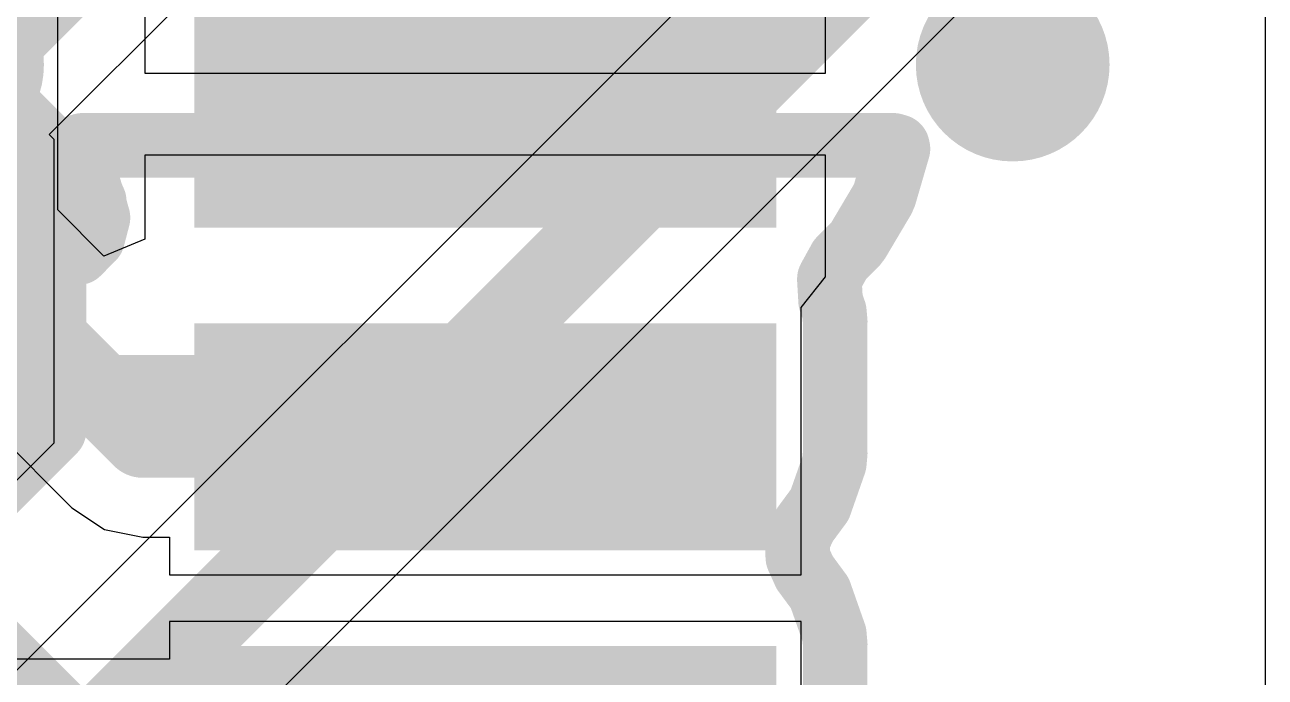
# Model space of a CAD drawing. Header units: inches. Extents: x 0 to 12.4, y -0.6 to 2.2.
# Drawn here: x 2.3294 to 2.4807, y 0.8708 to 0.9504 of the extents above; entities that cross this region are included whole.
import ezdxf

# ---------------------------------------------------------------- set-up
doc = ezdxf.new("R2010")
doc.units = ezdxf.units.IN
doc.header["$MEASUREMENT"] = 0
for name, color, linetype in [('Bottom Layer', 5, 'Continuous'), ('Bottom Overlay', 54, 'Continuous'), ('Bottom Paste', 16, 'Continuous'), ('Bottom Solder', 6, 'Continuous'), ('Dimension', 6, 'Continuous'), ('Top Layer', 1, 'Continuous'), ('Top Paste', 8, 'Continuous'), ('Top Solder', 216, 'Continuous')]:
    doc.layers.add(name, color=color, linetype=linetype)

# ---------------------------------------------------------------- blocks, each defined once
blk = doc.blocks.new('T__________B_40')
at = {"layer": 'Bottom Layer'}
blk.add_hatch(color=5, dxfattribs=at).paths.add_polyline_path([(0.015, 0.03), (-0.015, 0.03), (-0.03, 0.015), (-0.03, -0.015), (-0.015, -0.03), (0.015, -0.03), (0.03, -0.015), (0.03, 0.015)])
at = {"layer": 'Bottom Paste'}
blk.add_hatch(color=16, dxfattribs=at).paths.add_polyline_path([(0.015, 0.03), (-0.015, 0.03), (-0.03, 0.015), (-0.03, -0.015), (-0.015, -0.03), (0.015, -0.03), (0.03, -0.015), (0.03, 0.015)])
at = {"layer": 'Bottom Solder'}
blk.add_hatch(color=6, dxfattribs=at).paths.add_polyline_path([(0.017, 0.034), (-0.017, 0.034), (-0.034, 0.017), (-0.034, -0.017), (-0.017, -0.034), (0.017, -0.034), (0.034, -0.017), (0.034, 0.017)])
at = {"layer": 'Bottom Overlay'}
for points in [[(-0.017, 0.037, 0.00787, 0.00787, 0), (-0.037, 0.017, 0.00787, 0.00787, 0)], [(0.017, 0.037, 0.00787, 0.00787, 0), (-0.017, 0.037, 0.00787, 0.00787, 0)], [(0.017, 0.037, 0.00787, 0.00787, 0), (-0.017, 0.037, 0.00787, 0.00787, 0)], [(0.037, 0.017, 0.00787, 0.00787, 0), (0.017, 0.037, 0.00787, 0.00787, 0)], [(-0.037, 0.017, 0.00787, 0.00787, 0), (-0.037, -0.017, 0.00787, 0.00787, 0)], [(0.037, 0.017, 0.00787, 0.00787, 0), (0.037, -0.017, 0.00787, 0.00787, 0)], [(-0.017, -0.037, 0.00787, 0.00787, 0), (-0.037, -0.017, 0.00787, 0.00787, 0)], [(0.037, -0.017, 0.00787, 0.00787, 0), (0.017, -0.037, 0.00787, 0.00787, 0)], [(0.017, -0.037, 0.00787, 0.00787, 0), (-0.017, -0.037, 0.00787, 0.00787, 0)], [(0.017, -0.037, 0.00787, 0.00787, 0), (-0.017, -0.037, 0.00787, 0.00787, 0)]]:
    blk.add_lwpolyline(points, format="xyseb", dxfattribs=at)
for points in [[(-0.01897, 0.037, 0.00394, 0.00394, 1), (-0.01503, 0.037, 0.00394, 0.00394, 1)], [(-0.01897, 0.037, 0.00394, 0.00394, 1), (-0.01503, 0.037, 0.00394, 0.00394, 1)], [(-0.01897, 0.037, 0.00394, 0.00394, 1), (-0.01503, 0.037, 0.00394, 0.00394, 1)], [(0.01503, 0.037, 0.00394, 0.00394, 1), (0.01897, 0.037, 0.00394, 0.00394, 1)], [(0.01503, 0.037, 0.00394, 0.00394, 1), (0.01897, 0.037, 0.00394, 0.00394, 1)], [(0.01503, 0.037, 0.00394, 0.00394, 1), (0.01897, 0.037, 0.00394, 0.00394, 1)], [(-0.03897, 0.017, 0.00394, 0.00394, 1), (-0.03503, 0.017, 0.00394, 0.00394, 1)], [(-0.03897, 0.017, 0.00394, 0.00394, 1), (-0.03503, 0.017, 0.00394, 0.00394, 1)], [(0.03503, 0.017, 0.00394, 0.00394, 1), (0.03897, 0.017, 0.00394, 0.00394, 1)], [(0.03503, 0.017, 0.00394, 0.00394, 1), (0.03897, 0.017, 0.00394, 0.00394, 1)], [(-0.03897, -0.017, 0.00394, 0.00394, 1), (-0.03503, -0.017, 0.00394, 0.00394, 1)], [(-0.03897, -0.017, 0.00394, 0.00394, 1), (-0.03503, -0.017, 0.00394, 0.00394, 1)], [(0.03503, -0.017, 0.00394, 0.00394, 1), (0.03897, -0.017, 0.00394, 0.00394, 1)], [(0.03503, -0.017, 0.00394, 0.00394, 1), (0.03897, -0.017, 0.00394, 0.00394, 1)], [(-0.01897, -0.037, 0.00394, 0.00394, 1), (-0.01503, -0.037, 0.00394, 0.00394, 1)], [(-0.01897, -0.037, 0.00394, 0.00394, 1), (-0.01503, -0.037, 0.00394, 0.00394, 1)], [(-0.01897, -0.037, 0.00394, 0.00394, 1), (-0.01503, -0.037, 0.00394, 0.00394, 1)], [(0.01503, -0.037, 0.00394, 0.00394, 1), (0.01897, -0.037, 0.00394, 0.00394, 1)], [(0.01503, -0.037, 0.00394, 0.00394, 1), (0.01897, -0.037, 0.00394, 0.00394, 1)], [(0.01503, -0.037, 0.00394, 0.00394, 1), (0.01897, -0.037, 0.00394, 0.00394, 1)]]:
    blk.add_lwpolyline(points, format="xyseb", close=True, dxfattribs=at)
blk = doc.blocks.new('V________T______55')
at = {"layer": 'Top Layer'}
for points in [[(-0.0689, -0.01821), (-0.04921, -0.01821), (-0.04921, -0.0812), (-0.0689, -0.0812)], [(-0.02953, -0.01821), (-0.00984, -0.01821), (-0.00984, -0.0812), (-0.02953, -0.0812)]]:
    blk.add_hatch(color=1, dxfattribs=at).paths.add_polyline_path(points)
at = {"layer": 'Top Paste'}
for points in [[(-0.0689, -0.01821), (-0.04921, -0.01821), (-0.04921, -0.0812), (-0.0689, -0.0812)], [(-0.02953, -0.01821), (-0.00984, -0.01821), (-0.00984, -0.0812), (-0.02953, -0.0812)]]:
    blk.add_hatch(color=8, dxfattribs=at).paths.add_polyline_path(points)
at = {"layer": 'Top Solder'}
for points in [[(-0.0729, -0.01421), (-0.04521, -0.01421), (-0.04521, -0.0852), (-0.0729, -0.0852)], [(-0.03353, -0.01421), (-0.00584, -0.01421), (-0.00584, -0.0852), (-0.03353, -0.0852)], [(0.00584, -0.01421), (0.03353, -0.01421), (0.03353, -0.0852), (0.00584, -0.0852)]]:
    blk.add_hatch(color=216, dxfattribs=at).paths.add_polyline_path(points)

msp = doc.modelspace()

# ---------------------------------------------------------------- hatches: boundary and pattern name
at = {"layer": 'Dimension'}
h = msp.add_hatch(color=6, dxfattribs=at)
edge = h.paths.add_edge_path()
edge.add_arc((2.31997, 0.94555), 0.01181, 0, 360)
h = msp.add_hatch(color=6, dxfattribs=at)
edge = h.paths.add_edge_path()
edge.add_arc((2.4499, 0.94555), 0.01181, 0, 360)

# ---------------------------------------------------------------- linework, layer by layer
at = {"layer": 'Bottom Layer'}
for p, q in [((2.33241, 0.93703), (2.37865, 0.98327)), ((2.48068, 0.97894), (2.48068, 0.43279)), ((2.43476, 0.97799), (2.31661, 0.85983)), ((2.33301, 0.84163), (2.45565, 0.96427)), ((2.33301, 0.93643), (2.33241, 0.93703)), ((2.33301, 0.89943), (2.33301, 0.93643)), ((2.31451, 0.88093), (2.33301, 0.89943))]:
    msp.add_line(p, q, dxfattribs=at)
for points in [[(2.29601, 0.91793, 0.01, 0.01, 0), (2.37, 0.99192, 0.01, 0.01, 0)], [(2.29601, 0.82193, 0.01, 0.01, 0), (2.447, 0.97292, 0.01, 0.01, 0)]]:
    msp.add_lwpolyline(points, format="xyseb", dxfattribs=at)
at = {"layer": 'Dimension'}
for points in [[(2.33593, 0.93528, 0.00787, 0.00787, 0), (2.33599, 0.93556, 0.00787, 0.00787, 0)], [(2.33593, 0.93528, 0.00787, 0.00787, 0), (2.33755, 0.92969, 0.00787, 0.00787, 0)], [(2.33599, 0.93556, 0.00787, 0.00787, 0), (2.3365, 0.93571, 0.00787, 0.00787, 0)], [(2.3365, 0.93571, 0.00787, 0.00787, 0), (2.43533, 0.93571, 0.00787, 0.00787, 0)], [(2.43428, 0.92969, 0.00787, 0.00787, 0), (2.43591, 0.93528, 0.00787, 0.00787, 0)], [(2.43533, 0.93571, 0.00787, 0.00787, 0), (2.43585, 0.93556, 0.00787, 0.00787, 0)], [(2.43585, 0.93556, 0.00787, 0.00787, 0), (2.43591, 0.93528, 0.00787, 0.00787, 0)], [(2.33755, 0.92969, 0.00787, 0.00787, 0), (2.33792, 0.92885, 0.00787, 0.00787, 0)], [(2.43404, 0.92913, 0.00787, 0.00787, 0), (2.43428, 0.92969, 0.00787, 0.00787, 0)], [(2.33783, 0.92881, 0.00787, 0.00787, 0), (2.33792, 0.92885, 0.00787, 0.00787, 0)], [(2.33783, 0.92881, 0.00787, 0.00787, 0), (2.33837, 0.92687, 0.00787, 0.00787, 0)], [(2.43106, 0.9241, 0.00787, 0.00787, 0), (2.43404, 0.92913, 0.00787, 0.00787, 0)], [(2.33773, 0.92441, 0.00787, 0.00787, 0), (2.33837, 0.92687, 0.00787, 0.00787, 0)], [(2.33594, 0.92261, 0.00787, 0.00787, 0), (2.33773, 0.92441, 0.00787, 0.00787, 0)], [(2.42885, 0.92178, 0.00787, 0.00787, 0), (2.43069, 0.92362, 0.00787, 0.00787, 0)], [(2.43069, 0.92362, 0.00787, 0.00787, 0), (2.43106, 0.9241, 0.00787, 0.00787, 0)], [(2.30884, 0.92195, 0.00787, 0.00787, 0), (2.33349, 0.92195, 0.00787, 0.00787, 0)], [(2.33349, 0.92195, 0.00787, 0.00787, 0), (2.33594, 0.92261, 0.00787, 0.00787, 0)], [(2.42754, 0.91941, 0.00787, 0.00787, 0), (2.42885, 0.92178, 0.00787, 0.00787, 0)], [(2.42754, 0.91941, 0.00787, 0.00787, 0), (2.4277, 0.91671, 0.00787, 0.00787, 0)], [(2.4277, 0.91671, 0.00787, 0.00787, 0), (2.42805, 0.9157, 0.00787, 0.00787, 0)], [(2.42805, 0.9157, 0.00787, 0.00787, 0), (2.42815, 0.91542, 0.00787, 0.00787, 0)], [(2.42805, 0.9157, 0.00787, 0.00787, 0), (2.42805, 0.9157, 0.00787, 0.00787, 0)], [(2.42815, 0.91542, 0.00787, 0.00787, 0), (2.42826, 0.91422, 0.00787, 0.00787, 0)], [(2.42826, 0.89814, 0.00787, 0.00787, 0), (2.42826, 0.91422, 0.00787, 0.00787, 0)], [(2.30029, 0.90618, 0.00787, 0.00787, 0), (2.38592, 0.90618, 0.00787, 0.00787, 0)], [(2.42815, 0.89694, 0.00787, 0.00787, 0), (2.42826, 0.89814, 0.00787, 0.00787, 0)], [(2.42638, 0.89189, 0.00787, 0.00787, 0), (2.42815, 0.89694, 0.00787, 0.00787, 0)], [(2.42454, 0.88939, 0.00787, 0.00787, 0), (2.42638, 0.89189, 0.00787, 0.00787, 0)], [(2.42369, 0.88752, 0.00787, 0.00787, 0), (2.42454, 0.88939, 0.00787, 0.00787, 0)], [(2.42369, 0.88547, 0.00787, 0.00787, 0), (2.42369, 0.88752, 0.00787, 0.00787, 0)], [(2.31407, 0.88649, 0.00787, 0.00787, 0), (2.33375, 0.86681, 0.00787, 0.00787, 0)], [(2.42369, 0.88547, 0.00787, 0.00787, 0), (2.42454, 0.88359, 0.00787, 0.00787, 0)], [(2.42454, 0.88359, 0.00787, 0.00787, 0), (2.42638, 0.88109, 0.00787, 0.00787, 0)], [(2.42638, 0.88109, 0.00787, 0.00787, 0), (2.42815, 0.87605, 0.00787, 0.00787, 0)], [(2.42815, 0.87605, 0.00787, 0.00787, 0), (2.42826, 0.87485, 0.00787, 0.00787, 0)], [(2.42826, 0.85877, 0.00787, 0.00787, 0), (2.42826, 0.87485, 0.00787, 0.00787, 0)]]:
    msp.add_lwpolyline(points, format="xyseb", dxfattribs=at)
for points in [[(2.33396, 0.93528, 0.00394, 0.00394, 1), (2.3379, 0.93528, 0.00394, 0.00394, 1)], [(2.33396, 0.93528, 0.00394, 0.00394, 1), (2.3379, 0.93528, 0.00394, 0.00394, 1)], [(2.33402, 0.93556, 0.00394, 0.00394, 1), (2.33796, 0.93556, 0.00394, 0.00394, 1)], [(2.33402, 0.93556, 0.00394, 0.00394, 1), (2.33796, 0.93556, 0.00394, 0.00394, 1)], [(2.33454, 0.93571, 0.00394, 0.00394, 1), (2.33847, 0.93571, 0.00394, 0.00394, 1)], [(2.33454, 0.93571, 0.00394, 0.00394, 1), (2.33847, 0.93571, 0.00394, 0.00394, 1)], [(2.43337, 0.93571, 0.00394, 0.00394, 1), (2.4373, 0.93571, 0.00394, 0.00394, 1)], [(2.43337, 0.93571, 0.00394, 0.00394, 1), (2.4373, 0.93571, 0.00394, 0.00394, 1)], [(2.43388, 0.93556, 0.00394, 0.00394, 1), (2.43782, 0.93556, 0.00394, 0.00394, 1)], [(2.43388, 0.93556, 0.00394, 0.00394, 1), (2.43782, 0.93556, 0.00394, 0.00394, 1)], [(2.43394, 0.93528, 0.00394, 0.00394, 1), (2.43788, 0.93528, 0.00394, 0.00394, 1)], [(2.43394, 0.93528, 0.00394, 0.00394, 1), (2.43788, 0.93528, 0.00394, 0.00394, 1)], [(2.33559, 0.92969, 0.00394, 0.00394, 1), (2.33952, 0.92969, 0.00394, 0.00394, 1)], [(2.33559, 0.92969, 0.00394, 0.00394, 1), (2.33952, 0.92969, 0.00394, 0.00394, 1)], [(2.43232, 0.92969, 0.00394, 0.00394, 1), (2.43625, 0.92969, 0.00394, 0.00394, 1)], [(2.43232, 0.92969, 0.00394, 0.00394, 1), (2.43625, 0.92969, 0.00394, 0.00394, 1)], [(2.33586, 0.92881, 0.00394, 0.00394, 1), (2.3398, 0.92881, 0.00394, 0.00394, 1)], [(2.33586, 0.92881, 0.00394, 0.00394, 1), (2.3398, 0.92881, 0.00394, 0.00394, 1)], [(2.33595, 0.92885, 0.00394, 0.00394, 1), (2.33989, 0.92885, 0.00394, 0.00394, 1)], [(2.33595, 0.92885, 0.00394, 0.00394, 1), (2.33989, 0.92885, 0.00394, 0.00394, 1)], [(2.43207, 0.92913, 0.00394, 0.00394, 1), (2.43601, 0.92913, 0.00394, 0.00394, 1)], [(2.43207, 0.92913, 0.00394, 0.00394, 1), (2.43601, 0.92913, 0.00394, 0.00394, 1)], [(2.3364, 0.92687, 0.00394, 0.00394, 1), (2.34034, 0.92687, 0.00394, 0.00394, 1)], [(2.3364, 0.92687, 0.00394, 0.00394, 1), (2.34034, 0.92687, 0.00394, 0.00394, 1)], [(2.33576, 0.92441, 0.00394, 0.00394, 1), (2.3397, 0.92441, 0.00394, 0.00394, 1)], [(2.33576, 0.92441, 0.00394, 0.00394, 1), (2.3397, 0.92441, 0.00394, 0.00394, 1)], [(2.42872, 0.92362, 0.00394, 0.00394, 1), (2.43266, 0.92362, 0.00394, 0.00394, 1)], [(2.42872, 0.92362, 0.00394, 0.00394, 1), (2.43266, 0.92362, 0.00394, 0.00394, 1)], [(2.42909, 0.9241, 0.00394, 0.00394, 1), (2.43303, 0.9241, 0.00394, 0.00394, 1)], [(2.42909, 0.9241, 0.00394, 0.00394, 1), (2.43303, 0.9241, 0.00394, 0.00394, 1)], [(2.33152, 0.92195, 0.00394, 0.00394, 1), (2.33546, 0.92195, 0.00394, 0.00394, 1)], [(2.33152, 0.92195, 0.00394, 0.00394, 1), (2.33546, 0.92195, 0.00394, 0.00394, 1)], [(2.33397, 0.92261, 0.00394, 0.00394, 1), (2.33791, 0.92261, 0.00394, 0.00394, 1)], [(2.33397, 0.92261, 0.00394, 0.00394, 1), (2.33791, 0.92261, 0.00394, 0.00394, 1)], [(2.42688, 0.92178, 0.00394, 0.00394, 1), (2.43082, 0.92178, 0.00394, 0.00394, 1)], [(2.42688, 0.92178, 0.00394, 0.00394, 1), (2.43082, 0.92178, 0.00394, 0.00394, 1)], [(2.42558, 0.91941, 0.00394, 0.00394, 1), (2.42951, 0.91941, 0.00394, 0.00394, 1)], [(2.42558, 0.91941, 0.00394, 0.00394, 1), (2.42951, 0.91941, 0.00394, 0.00394, 1)], [(2.42573, 0.91671, 0.00394, 0.00394, 1), (2.42966, 0.91671, 0.00394, 0.00394, 1)], [(2.42573, 0.91671, 0.00394, 0.00394, 1), (2.42966, 0.91671, 0.00394, 0.00394, 1)], [(2.42608, 0.9157, 0.00394, 0.00394, 1), (2.43002, 0.9157, 0.00394, 0.00394, 1)], [(2.42608, 0.9157, 0.00394, 0.00394, 1), (2.43002, 0.9157, 0.00394, 0.00394, 1)], [(2.42608, 0.9157, 0.00394, 0.00394, 1), (2.43002, 0.9157, 0.00394, 0.00394, 1)], [(2.42608, 0.9157, 0.00394, 0.00394, 1), (2.43002, 0.9157, 0.00394, 0.00394, 1)], [(2.42618, 0.91542, 0.00394, 0.00394, 1), (2.43012, 0.91542, 0.00394, 0.00394, 1)], [(2.42618, 0.91542, 0.00394, 0.00394, 1), (2.43012, 0.91542, 0.00394, 0.00394, 1)], [(2.42629, 0.91422, 0.00394, 0.00394, 1), (2.43023, 0.91422, 0.00394, 0.00394, 1)], [(2.42629, 0.91422, 0.00394, 0.00394, 1), (2.43023, 0.91422, 0.00394, 0.00394, 1)], [(2.38395, 0.90618, 0.00394, 0.00394, 1), (2.38789, 0.90618, 0.00394, 0.00394, 1)], [(2.42629, 0.89814, 0.00394, 0.00394, 1), (2.43023, 0.89814, 0.00394, 0.00394, 1)], [(2.42629, 0.89814, 0.00394, 0.00394, 1), (2.43023, 0.89814, 0.00394, 0.00394, 1)], [(2.42618, 0.89694, 0.00394, 0.00394, 1), (2.43012, 0.89694, 0.00394, 0.00394, 1)], [(2.42618, 0.89694, 0.00394, 0.00394, 1), (2.43012, 0.89694, 0.00394, 0.00394, 1)], [(2.42442, 0.89189, 0.00394, 0.00394, 1), (2.42835, 0.89189, 0.00394, 0.00394, 1)], [(2.42442, 0.89189, 0.00394, 0.00394, 1), (2.42835, 0.89189, 0.00394, 0.00394, 1)], [(2.42257, 0.88939, 0.00394, 0.00394, 1), (2.42651, 0.88939, 0.00394, 0.00394, 1)], [(2.42257, 0.88939, 0.00394, 0.00394, 1), (2.42651, 0.88939, 0.00394, 0.00394, 1)], [(2.42173, 0.88752, 0.00394, 0.00394, 1), (2.42566, 0.88752, 0.00394, 0.00394, 1)], [(2.42173, 0.88752, 0.00394, 0.00394, 1), (2.42566, 0.88752, 0.00394, 0.00394, 1)], [(2.42173, 0.88547, 0.00394, 0.00394, 1), (2.42566, 0.88547, 0.00394, 0.00394, 1)], [(2.42173, 0.88547, 0.00394, 0.00394, 1), (2.42566, 0.88547, 0.00394, 0.00394, 1)], [(2.42257, 0.88359, 0.00394, 0.00394, 1), (2.42651, 0.88359, 0.00394, 0.00394, 1)], [(2.42257, 0.88359, 0.00394, 0.00394, 1), (2.42651, 0.88359, 0.00394, 0.00394, 1)], [(2.42442, 0.88109, 0.00394, 0.00394, 1), (2.42835, 0.88109, 0.00394, 0.00394, 1)], [(2.42442, 0.88109, 0.00394, 0.00394, 1), (2.42835, 0.88109, 0.00394, 0.00394, 1)], [(2.42618, 0.87605, 0.00394, 0.00394, 1), (2.43012, 0.87605, 0.00394, 0.00394, 1)], [(2.42618, 0.87605, 0.00394, 0.00394, 1), (2.43012, 0.87605, 0.00394, 0.00394, 1)], [(2.42629, 0.87485, 0.00394, 0.00394, 1), (2.43023, 0.87485, 0.00394, 0.00394, 1)], [(2.42629, 0.87485, 0.00394, 0.00394, 1), (2.43023, 0.87485, 0.00394, 0.00394, 1)]]:
    msp.add_lwpolyline(points, format="xyseb", close=True, dxfattribs=at)
at = {"layer": 'Top Layer'}
for p, q in [((2.33347, 0.92784), (2.33347, 0.9857)), ((2.3441, 0.95829), (2.3441, 0.94452)), ((2.42709, 0.94452), (2.42709, 0.9576)), ((2.3441, 0.94452), (2.3856, 0.94452)), ((2.3856, 0.94452), (2.42709, 0.94452)), ((2.3856, 0.93452), (2.3441, 0.93452)), ((2.3441, 0.93452), (2.3441, 0.92427)), ((2.42709, 0.93452), (2.3856, 0.93452)), ((2.42709, 0.92075), (2.42709, 0.93452)), ((2.3391, 0.9222), (2.33347, 0.92784)), ((2.3441, 0.92427), (2.3391, 0.9222)), ((2.42409, 0.91592), (2.42709, 0.91968)), ((2.42709, 0.91968), (2.42709, 0.92075)), ((2.42409, 0.88331), (2.42409, 0.91592)), ((2.31732, 0.90937), (2.3352, 0.8915)), ((2.3352, 0.8915), (2.33917, 0.88885)), ((2.33917, 0.88885), (2.34385, 0.88791)), ((2.34385, 0.88791), (2.3471, 0.88791)), ((2.3471, 0.88791), (2.3471, 0.88331)), ((2.3471, 0.88331), (2.42409, 0.88331)), ((2.42409, 0.87762), (2.3471, 0.87762)), ((2.3471, 0.87762), (2.3471, 0.87301)), ((2.42409, 0.84394), (2.42409, 0.87762)), ((2.3471, 0.87301), (2.32229, 0.87301))]:
    msp.add_line(p, q, dxfattribs=at)
for points in [[(2.32123, 0.92277, 0.01, 0.01, 0), (2.34385, 0.90015, 0.01, 0.01, 0)], [(2.34385, 0.90015, 0.01, 0.01, 0), (2.3856, 0.90015, 0.01, 0.01, 0)]]:
    msp.add_lwpolyline(points, format="xyseb", dxfattribs=at)
for points in [[(2.34135, 0.90015, 0.005, 0.005, 1), (2.34635, 0.90015, 0.005, 0.005, 1)], [(2.34135, 0.90015, 0.005, 0.005, 1), (2.34635, 0.90015, 0.005, 0.005, 1)], [(2.3831, 0.90015, 0.005, 0.005, 1), (2.3881, 0.90015, 0.005, 0.005, 1)]]:
    msp.add_lwpolyline(points, format="xyseb", close=True, dxfattribs=at)

# ---------------------------------------------------------------- block references
for name, p, rotation in [('V________T______55', (2.4353, 0.88046), 270), ('T__________B_40', (2.29601, 0.91793), 180)]:
    msp.add_blockref(name, p, dxfattribs=dict(rotation=rotation))

doc.saveas('drawing.dxf')
